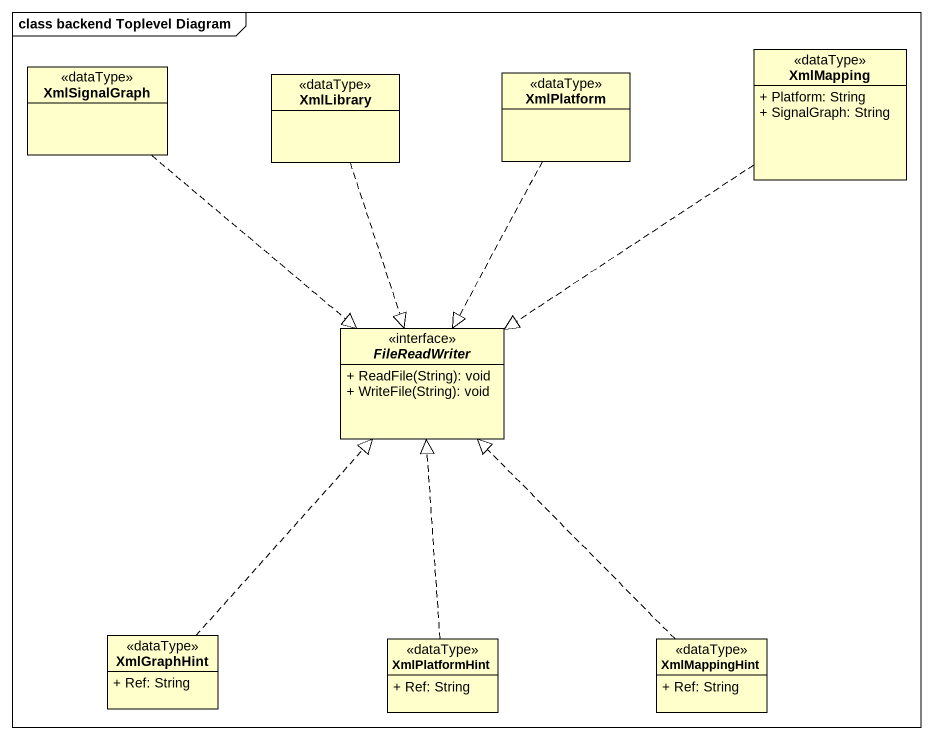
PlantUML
@startuml
mainframe class backend Toplevel Diagram
hide circle
hide empty members
skinparam classAttributeIconSize 0
class XmlSignalGraph <<dataType>>
class XmlLibrary <<dataType>>
class XmlPlatform <<dataType>>
class XmlMapping <<dataType>> {
  + Platform: String
  + SignalGraph: String
}
interface FileReadWriter {
  + ReadFile(String): void
  + WriteFile(String): void
}
class XmlGraphHint <<dataType>> {
  + Ref: String
}
class XmlPlatformHint <<dataType>> {
  + Ref: String
}
class XmlMappingHint <<dataType>> {
  + Ref: String
}
XmlSignalGraph ..|> FileReadWriter
XmlLibrary ..|> FileReadWriter
XmlPlatform ..|> FileReadWriter
XmlMapping ..|> FileReadWriter
XmlGraphHint .up.|> FileReadWriter
XmlPlatformHint .up.|> FileReadWriter
XmlMappingHint .up.|> FileReadWriter
@enduml
